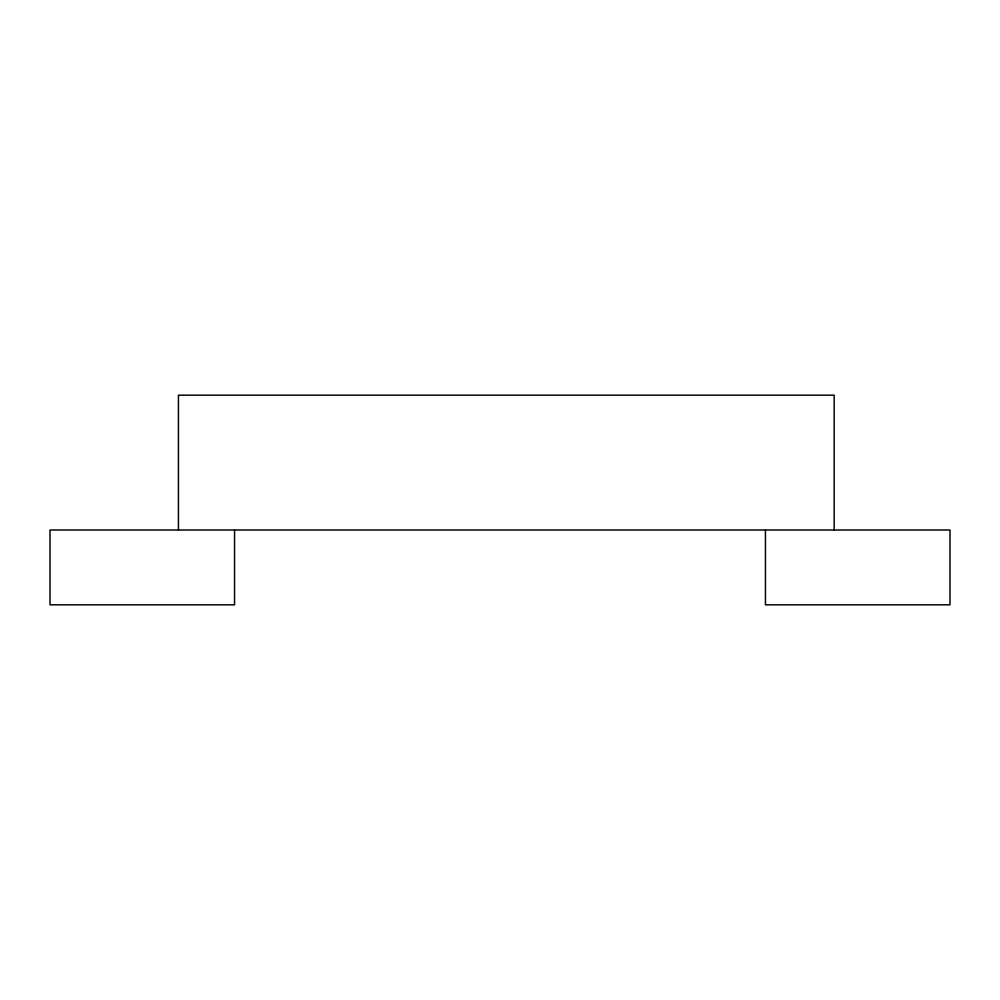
<?xml version="1.0" encoding="UTF-8"?>
<svg xmlns="http://www.w3.org/2000/svg" width="1000" height="1000" viewBox="0 0 1000 1000"><rect width="100%" height="100%" fill="white"/><g stroke="black" fill="none" stroke-linecap="round" stroke-linejoin="round"><path stroke-width="1.5" d="M834.163 530.013L834.163 395.175L178.438 395.175L178.438 530.013M765.45 530.013L765.45 604.825L950 604.825L950 530.013L50 530.013L50 604.825L234.55 604.825L234.55 530.013"/></g></svg>
